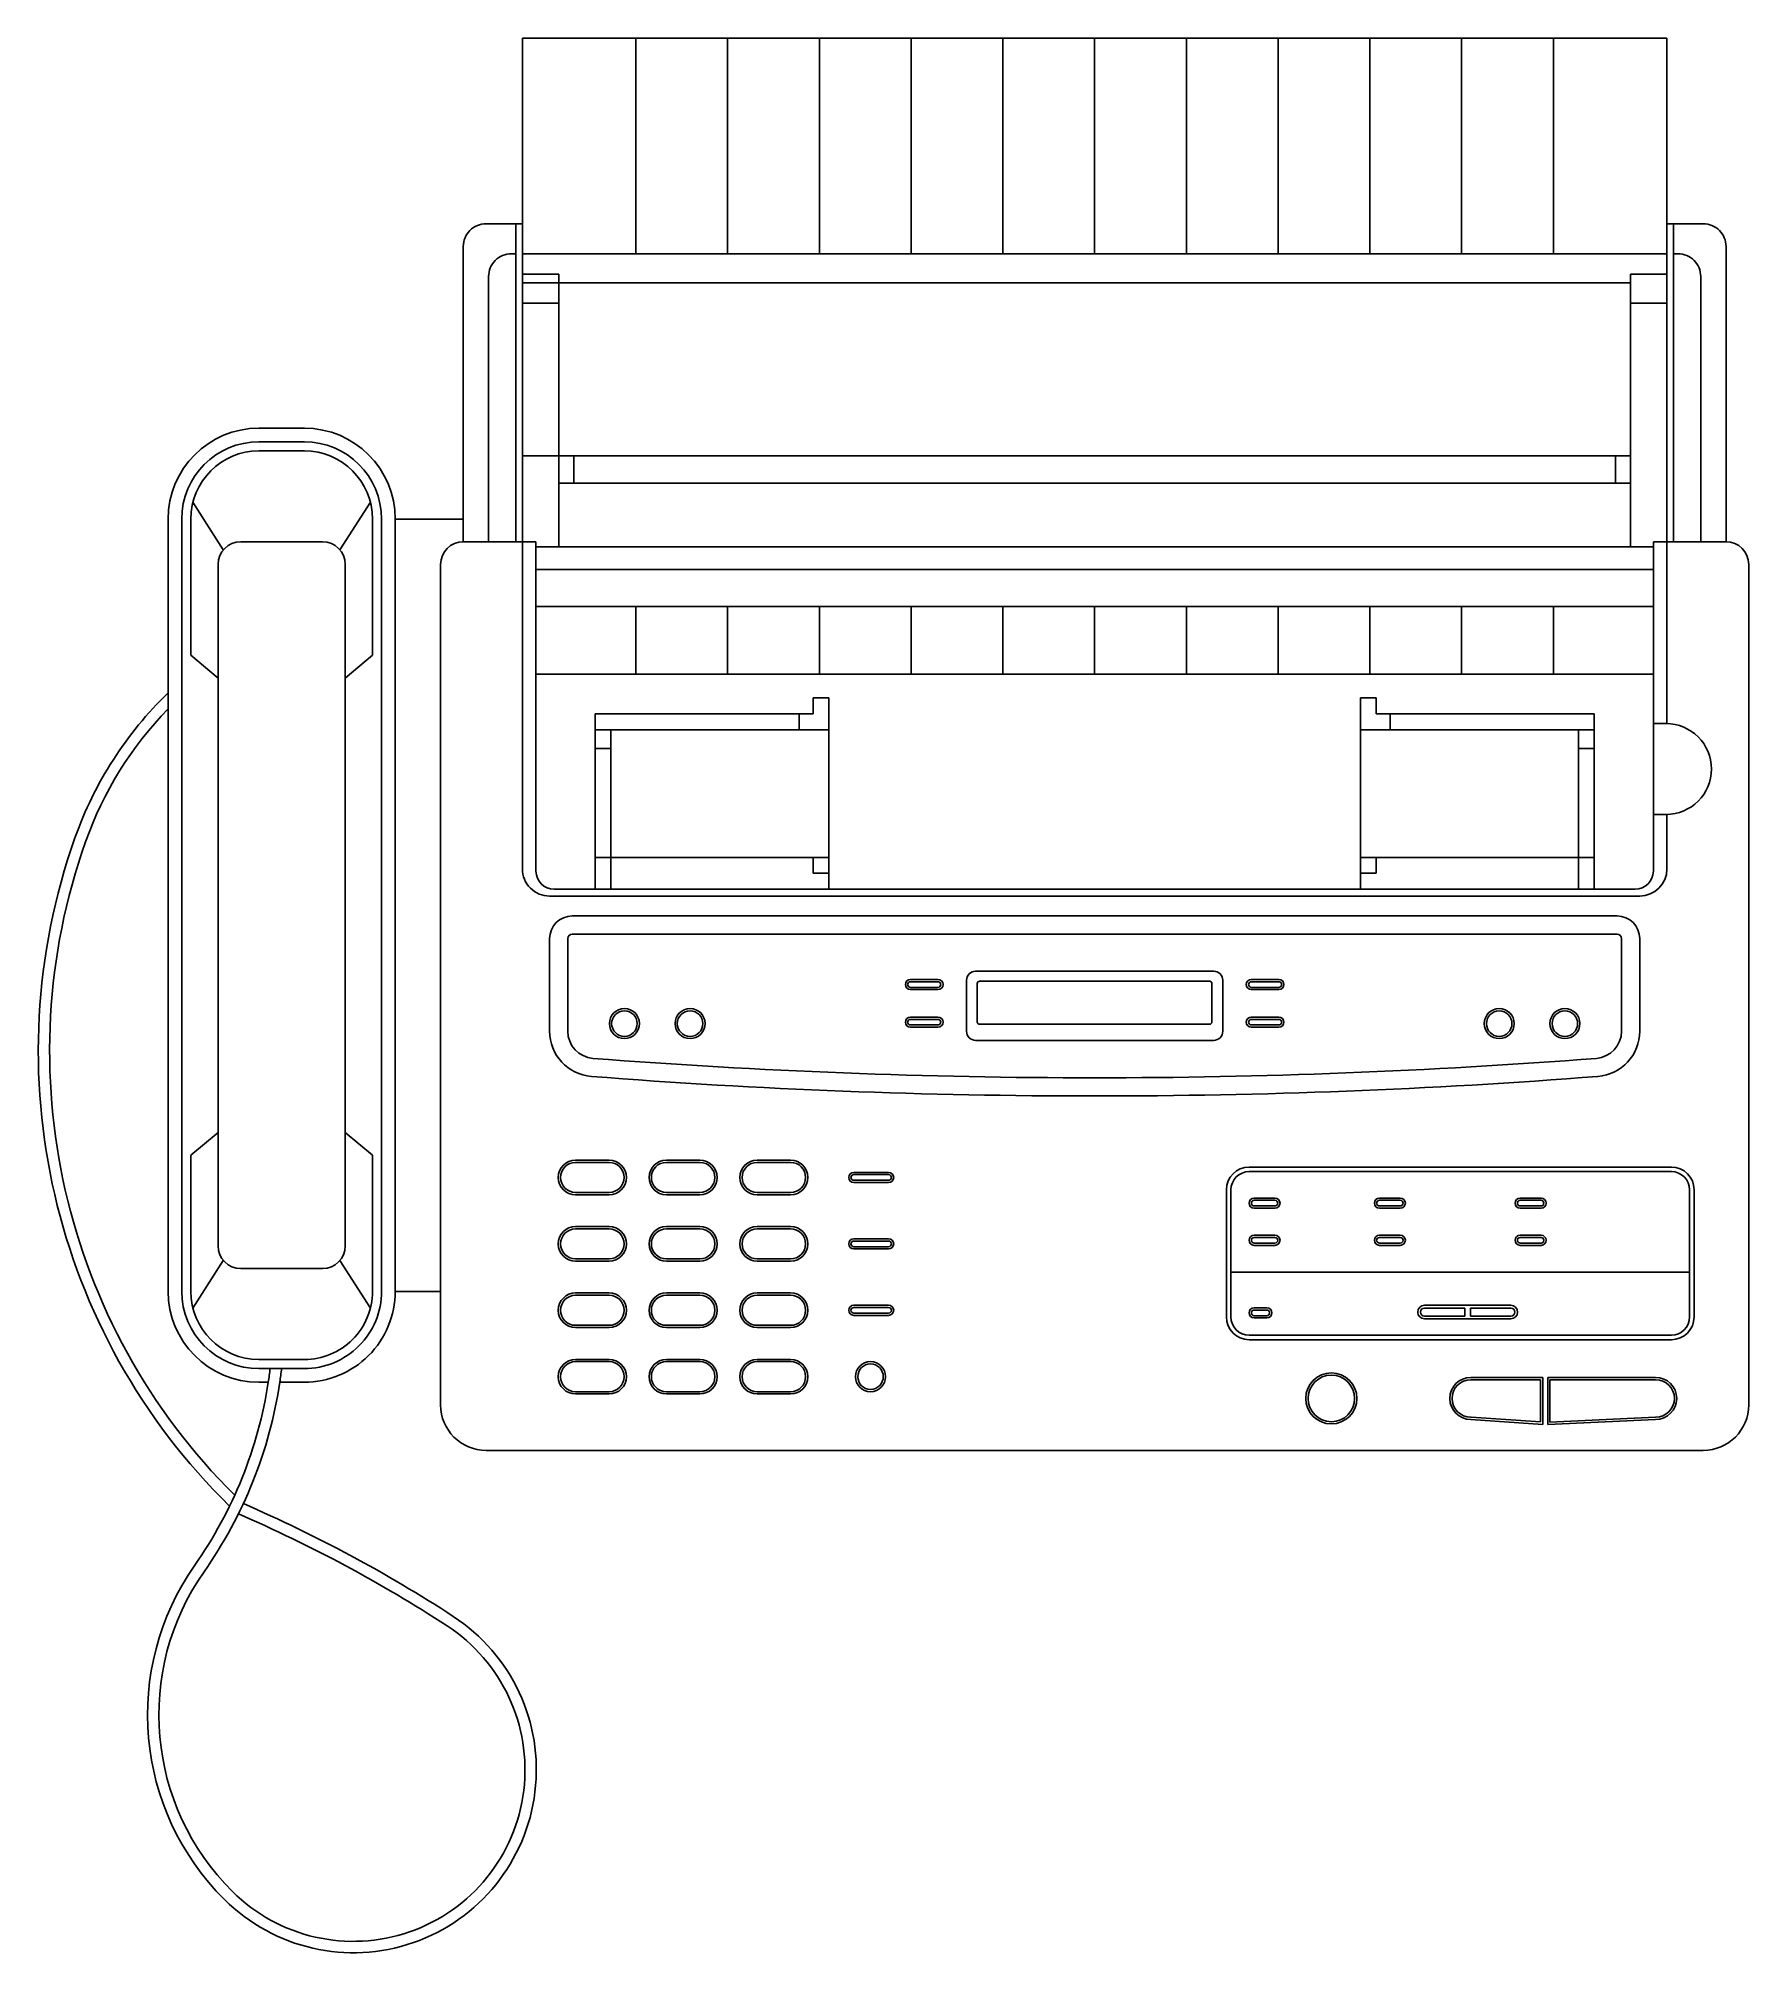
# Model space of a CAD drawing. Extents: x 19.511 to 19.888, y 21.951 to 22.373.
import ezdxf

# ---------------------------------------------------------------- set-up
doc = ezdxf.new("R2010")
doc.units = 0
doc.header["$LTSCALE"] = 0.35
doc.layers.get('0').update_dxf_attribs({"linetype": 'CONTINUOUS'})

msp = doc.modelspace()

# ---------------------------------------------------------------- linework, layer by layer
at = {"color": 0}
for p, q in [((19.61792059487648, 22.3727799679812), (19.86992059487651, 22.3727799679812)), ((19.61792059487652, 22.331960303296), (19.61792059487647, 22.3727799679812)), ((19.64292059487649, 22.32534471431227), (19.64292059487647, 22.37277996798121)), ((19.66312059487649, 22.32534471431227), (19.66312059487647, 22.37277996798121)), ((19.68332059487649, 22.32534471431228), (19.68332059487647, 22.37277996798121)), ((19.70352059487649, 22.32534471431228), (19.70352059487647, 22.37277996798121)), ((19.72372059487649, 22.32534471431228), (19.72372059487647, 22.37277996798121)), ((19.74392059487649, 22.32534471431228), (19.74392059487647, 22.37277996798121)), ((19.76412059487649, 22.32534471431228), (19.76412059487647, 22.37277996798121)), ((19.78432059487649, 22.32534471431228), (19.78432059487647, 22.37277996798121)), ((19.80452059487649, 22.32534471431228), (19.80452059487647, 22.37277996798121)), ((19.82472059487649, 22.32534471431228), (19.82472059487647, 22.37277996798121)), ((19.84492059487649, 22.32534471431228), (19.84492059487651, 22.37277996798121)), ((19.86992059487648, 22.331960303296), (19.86992059487651, 22.3727799679812)), ((19.6099205948765, 22.33196030329601), (19.61792059487652, 22.331960303296)), ((19.61645675707925, 22.26196030329605), (19.61645675707925, 22.331960303296)), ((19.61792059487649, 22.31891886401655), (19.61792059487652, 22.331960303296)), ((19.86992059487649, 22.31891886401655), (19.86992059487648, 22.331960303296)), ((19.87792059487649, 22.33196030329601), (19.86992059487646, 22.331960303296)), ((19.87138443267374, 22.26196030329605), (19.87138443267374, 22.331960303296)), ((19.60492059487638, 22.26696030329595), (19.60492059487649, 22.32696030329601)), ((19.8829205948765, 22.26196030329602), (19.8829205948765, 22.32696030329601)), ((19.61645675707925, 22.32534471431227), (19.61547912292293, 22.32534471431227)), ((19.61792059487649, 22.32534471431227), (19.86992059487649, 22.32534471431228)), ((19.87138443267374, 22.32534471431227), (19.87236206683005, 22.32534471431227)), ((19.61047912292294, 22.32034471431226), (19.61047912292306, 22.26196030329604)), ((19.61792059487649, 22.32084161371954), (19.62592059487649, 22.32084161371954)), ((19.61792059487649, 22.28084161371955), (19.61792059487649, 22.31891886401655)), ((19.61792059487649, 22.31891886401655), (19.86192059487649, 22.31891886401655)), ((19.62592059487649, 22.26084161371955), (19.62592059487649, 22.32084161371954)), ((19.8619205948765, 22.26084161371955), (19.86192059487649, 22.32084161371954)), ((19.86992059487649, 22.32084161371954), (19.86192059487649, 22.32084161371954)), ((19.86992059487649, 22.28084161371955), (19.86992059487649, 22.31891886401655)), ((19.87736206683005, 22.32034471431226), (19.87736206682992, 22.26196030329604)), ((19.61792059487649, 22.31450843183143), (19.62592059487649, 22.31450843183142)), ((19.86992059487649, 22.31450843183143), (19.86192059487649, 22.31450843183142)), ((19.55992059487649, 22.28696030329602), (19.56992059487649, 22.28696030329602)), ((19.55992059487649, 22.28396030329602), (19.56992059487649, 22.28396030329602)), ((19.55992059487649, 22.28196030329602), (19.56992059487649, 22.28196030329602)), ((19.61792059487649, 22.26196030329602), (19.61792059487649, 22.28084161371955)), ((19.61792059487649, 22.28084161371955), (19.8619205948765, 22.28084161371955)), ((19.6292713805323, 22.27482427688757), (19.6292713805323, 22.28084161371955)), ((19.85856980922068, 22.27482427688757), (19.85856980922068, 22.28084161371955)), ((19.86992059487649, 22.26196030329602), (19.86992059487649, 22.28084161371955)), ((19.62592059487649, 22.27482427688757), (19.6292713805323, 22.27482427688757)), ((19.6292713805323, 22.27482427688757), (19.85856980922069, 22.27482427688757)), ((19.86192059487649, 22.27482427688757), (19.85856980922069, 22.27482427688757)), ((19.53992059487655, 22.22868548943779), (19.53992059487649, 22.26696030329602)), ((19.54292059487649, 22.09696030329602), (19.54292059487649, 22.26696030329602)), ((19.54492059487649, 22.23696030329602), (19.54492059487649, 22.26696030329602)), ((19.55207375817862, 22.26015433639874), (19.54537877044021, 22.27063934421241)), ((19.57776743157216, 22.26015433639531), (19.58446241931276, 22.27063934421241)), ((19.58492059487649, 22.23696030329603), (19.58492059487649, 22.26696030329602)), ((19.58692059487649, 22.09696030329603), (19.58692059487649, 22.26696030329602)), ((19.58992059487649, 22.09696030329603), (19.58992059487649, 22.26696030329602)), ((19.58992059487649, 22.26696030329602), (19.60492059487649, 22.26696030329602)), ((19.60492059487649, 22.26196030329602), (19.60492059487638, 22.26696030329595)), ((19.55592059487648, 22.26196030329602), (19.57392059487649, 22.26196030329602)), ((19.60492059487648, 22.26196030329603), (19.62092059487645, 22.26196030329606)), ((19.61792059487649, 22.18996030329602), (19.61792059487649, 22.26196030329602)), ((19.62092059487649, 22.18946030329602), (19.62092059487645, 22.26196030329606)), ((19.62092059487645, 22.26084161371955), (19.86692059487655, 22.26084161371955)), ((19.86692059487649, 22.18946030329602), (19.86692059487649, 22.26196030329602)), ((19.86692059487655, 22.26196030329606), (19.8829205948764, 22.26196030329606)), ((19.86992059487649, 22.22193287612845), (19.86992059487649, 22.26196030329602)), ((19.55092059487648, 22.25696030329602), (19.55092059487649, 22.10696030329602)), ((19.57892059487649, 22.25696030329602), (19.57892059487649, 22.10696030329602)), ((19.59992059487649, 22.0969603032961), (19.59992059487649, 22.25696030329603)), ((19.62092059487649, 22.2558416137195), (19.86692059487649, 22.2558416137195)), ((19.88792059487649, 22.07196030329602), (19.88792059487649, 22.25696030329603)), ((19.62092059487649, 22.24769687710529), (19.86692059487649, 22.24769687710529)), ((19.64292059487648, 22.2328447080152), (19.64292059487647, 22.24769687710529)), ((19.66312059487648, 22.2328447080152), (19.66312059487647, 22.24769687710529)), ((19.68332059487648, 22.2328447080152), (19.68332059487647, 22.24769687710529)), ((19.70352059487648, 22.2328447080152), (19.70352059487647, 22.24769687710529)), ((19.72372059487648, 22.2328447080152), (19.72372059487647, 22.24769687710529)), ((19.74392059487648, 22.2328447080152), (19.74392059487647, 22.24769687710529)), ((19.76412059487648, 22.2328447080152), (19.76412059487647, 22.24769687710529)), ((19.78432059487648, 22.2328447080152), (19.78432059487647, 22.24769687710529)), ((19.80452059487648, 22.23284470801521), (19.80452059487647, 22.24769687710529)), ((19.82472059487648, 22.23284470801521), (19.82472059487647, 22.24769687710529)), ((19.84492059487648, 22.23284470801521), (19.84492059487651, 22.24769687710529)), ((19.54492059487649, 22.23696030329602), (19.55092059487649, 22.23196030329602)), ((19.58492059487648, 22.23696030329602), (19.57892059487649, 22.23196030329602)), ((19.53992059487655, 22.22515531506087), (19.53992059487655, 22.22868548943779)), ((19.62092059487649, 22.2328447080152), (19.86692059487649, 22.2328447080152)), ((19.53992059487649, 22.09696030329602), (19.53992059487655, 22.22515531506087)), ((19.68192059487649, 22.22759292526078), (19.68542059487649, 22.22759292526078)), ((19.68192059487649, 22.22409292526078), (19.68192059487649, 22.22759292526078)), ((19.68542059487649, 22.22059292526079), (19.68542059487649, 22.22759292526078)), ((19.8059205948765, 22.22759292526078), (19.8024205948765, 22.22759292526078)), ((19.8024205948765, 22.22059292526079), (19.8024205948765, 22.22759292526078)), ((19.8059205948765, 22.22409292526078), (19.8059205948765, 22.22759292526078)), ((19.63392059487649, 22.18546030329602), (19.63392059487649, 22.22409292526078)), ((19.63392059487649, 22.22409292526078), (19.68192059487649, 22.22409292526078)), ((19.63392059487648, 22.22059292526078), (19.68542059487649, 22.22059292526079)), ((19.63742059487649, 22.18546030329602), (19.63742059487649, 22.22059292526078)), ((19.67887818268809, 22.22409292526078), (19.67887818268809, 22.22059292526079)), ((19.68542059487649, 22.22059292526079), (19.68542059487649, 22.18546030329602)), ((19.8024205948765, 22.22059292526079), (19.8024205948765, 22.18546030329602)), ((19.8539205948765, 22.22059292526078), (19.8024205948765, 22.22059292526079)), ((19.8539205948765, 22.22409292526078), (19.8059205948765, 22.22409292526078)), ((19.80896300706489, 22.22409292526078), (19.80896300706489, 22.22059292526079)), ((19.8504205948765, 22.18546030329602), (19.8504205948765, 22.22059292526078)), ((19.8539205948765, 22.18546030329602), (19.8539205948765, 22.22409292526078)), ((19.86692059487649, 22.22193508944315), (19.86971021095292, 22.22193508944315)), ((19.63392059487648, 22.21642719537827), (19.63742059487649, 22.21642719537827)), ((19.8539205948765, 22.21642719537827), (19.8504205948765, 22.21642719537827)), ((19.86692059487649, 22.20193508944315), (19.86971021095292, 22.20193508944315)), ((19.86992059487649, 22.18996030329602), (19.86992059487649, 22.20193730275786)), ((19.63392059487649, 22.19249241461916), (19.68542059487649, 22.19249241461916)), ((19.68192059487649, 22.18897757927147), (19.68192059487649, 22.19249241461916)), ((19.8539205948765, 22.19249241461916), (19.8024205948765, 22.19249241461916)), ((19.8059205948765, 22.18897757927147), (19.8059205948765, 22.19249241461916)), ((19.68192059487649, 22.18897757927147), (19.68542059487649, 22.18897757927147)), ((19.8059205948765, 22.18897757927147), (19.8024205948765, 22.18897757927147)), ((19.62392059487649, 22.18396030329602), (19.86392059487649, 22.18396030329602)), ((19.62492059487649, 22.18546030329602), (19.86292059487649, 22.18546030329602)), ((19.62892059487649, 22.17959662391119), (19.85892059487649, 22.17959662391119)), ((19.62392059487649, 22.1745966239112), (19.62392059487649, 22.15423163568549)), ((19.62792059487649, 22.1745966239112), (19.62792059487649, 22.15423163568549)), ((19.62892059487649, 22.17559662391119), (19.85892059487649, 22.17559662391119)), ((19.85992059487649, 22.1745966239112), (19.85992059487649, 22.15423163568549)), ((19.86392059487649, 22.1745966239112), (19.86392059487649, 22.15423163568549)), ((19.70336636810932, 22.16561853373872), (19.70942816210969, 22.16561853373872)), ((19.71771638993669, 22.16743217096882), (19.7701247998163, 22.16743217096882)), ((19.78447482164366, 22.16561853373872), (19.7784130276433, 22.16561853373872)), ((19.70336636810932, 22.16511853373872), (19.70942816210969, 22.16511853373872)), ((19.70336636810932, 22.16387935642553), (19.70942816210969, 22.16387935642553)), ((19.70336636810932, 22.16337935642553), (19.70942816210969, 22.16337935642553)), ((19.71571638993669, 22.16543217096882), (19.71571638993669, 22.15420813808059)), ((19.71808756291034, 22.16473550556645), (19.71808756291034, 22.15624275130555)), ((19.71858756291034, 22.16523550556645), (19.76925362684264, 22.16523550556644)), ((19.76975362684264, 22.16473550556644), (19.76975362684264, 22.15624275130555)), ((19.7721247998163, 22.16543217096882), (19.7721247998163, 22.15420813808059)), ((19.78447482164366, 22.16511853373872), (19.7784130276433, 22.16511853373872)), ((19.78447482164366, 22.16387935642553), (19.7784130276433, 22.16387935642553)), ((19.78447482164366, 22.16337935642553), (19.7784130276433, 22.16337935642553)), ((19.70336636810932, 22.15733334622695), (19.70942816210969, 22.15733334622695)), ((19.78447482164366, 22.15733334622695), (19.7784130276433, 22.15733334622695)), ((19.70336636810932, 22.15683334622695), (19.70942816210969, 22.15683334622695)), ((19.70336636810932, 22.15559416891376), (19.70942816210969, 22.15559416891376)), ((19.70336636810932, 22.15509416891376), (19.70942816210969, 22.15509416891376)), ((19.71858756291034, 22.15574275130555), (19.76925362684264, 22.15574275130555)), ((19.78447482164366, 22.15683334622695), (19.7784130276433, 22.15683334622695)), ((19.78447482164366, 22.15559416891376), (19.7784130276433, 22.15559416891376)), ((19.78447482164366, 22.15509416891376), (19.7784130276433, 22.15509416891376)), ((19.71771638993669, 22.1522081380806), (19.7701247998163, 22.1522081380806)), ((19.54492059487649, 22.12696030329602), (19.55092059487649, 22.13196030329603)), ((19.58492059487648, 22.12696030329602), (19.57892059487649, 22.13196030329603)), ((19.54492059487649, 22.09696030329602), (19.54492059487649, 22.12696030329602)), ((19.58492059487649, 22.09696030329603), (19.58492059487649, 22.12696030329602)), ((19.62964224200496, 22.12584117718498), (19.63700817767684, 22.12584117718498)), ((19.62964224200496, 22.12534117718499), (19.63700817767684, 22.12534117718499)), ((19.64962671978166, 22.12584117718498), (19.65699265545355, 22.12584117718498)), ((19.65699265545355, 22.12584117718498), (19.64962671978166, 22.12584117718498)), ((19.65699265545355, 22.12534117718499), (19.64962671978166, 22.12534117718499)), ((19.67697713323025, 22.12584117718498), (19.66961119755837, 22.12584117718498)), ((19.67697713323025, 22.12534117718499), (19.66961119755837, 22.12534117718499)), ((19.77792059487649, 22.12432380597804), (19.87090059864362, 22.12432380597804)), ((19.77792059487649, 22.12332380597804), (19.87090059864362, 22.12332380597804)), ((19.69088405972847, 22.12315149478917), (19.69855212879282, 22.12315149478917)), ((19.69088405972847, 22.12265149478917), (19.69855212879282, 22.12265149478917)), ((19.69088405972847, 22.12141231747598), (19.69855212879282, 22.12141231747598)), ((19.69088405972847, 22.12091231747598), (19.69855212879282, 22.12091231747598)), ((19.7729205948765, 22.09132380597804), (19.7729205948765, 22.11932380597804)), ((19.7739205948765, 22.09132380597804), (19.7739205948765, 22.11932380597804)), ((19.87490059864361, 22.09132380597804), (19.87490059864362, 22.11932380597804)), ((19.87590059864361, 22.09132380597804), (19.87590059864362, 22.11932380597804)), ((19.62964224200496, 22.11872263508016), (19.63700817767684, 22.11872263508015)), ((19.62964224200496, 22.11822263508016), (19.63700817767684, 22.11822263508015)), ((19.65699265545355, 22.11872263508016), (19.64962671978166, 22.11872263508015)), ((19.64962671978166, 22.11822263508016), (19.65699265545355, 22.11822263508015)), ((19.65699265545355, 22.11822263508016), (19.64962671978166, 22.11822263508015)), ((19.67697713323025, 22.11872263508016), (19.66961119755837, 22.11872263508015)), ((19.67697713323025, 22.11822263508016), (19.66961119755837, 22.11822263508015)), ((19.77904018353309, 22.1175035523226), (19.78361370552667, 22.1175035523226)), ((19.77904018353309, 22.1170035523226), (19.78361370552667, 22.1170035523226)), ((19.77904018353309, 22.11576437500941), (19.78361370552667, 22.11576437500941)), ((19.77904018353309, 22.11526437500941), (19.78361370552667, 22.11526437500941)), ((19.80662716846874, 22.1175035523226), (19.81120069046233, 22.1175035523226)), ((19.80662716846874, 22.1170035523226), (19.81120069046233, 22.1170035523226)), ((19.80662716846874, 22.11576437500941), (19.81120069046233, 22.11576437500941)), ((19.80662716846874, 22.11526437500941), (19.81120069046233, 22.11526437500941)), ((19.83762050305779, 22.1175035523226), (19.84219402505137, 22.1175035523226)), ((19.83762050305779, 22.1170035523226), (19.84219402505137, 22.1170035523226)), ((19.83762050305779, 22.11576437500941), (19.84219402505137, 22.11576437500941)), ((19.83762050305779, 22.11526437500941), (19.84219402505137, 22.11526437500941)), ((19.62964224200496, 22.11122263508016), (19.63700817767684, 22.11122263508017)), ((19.62964224200496, 22.11122263508016), (19.63700817767684, 22.11122263508016)), ((19.62964224200496, 22.11072263508016), (19.63700817767684, 22.11072263508016)), ((19.64962671978166, 22.11122263508016), (19.65699265545355, 22.11122263508017)), ((19.65699265545355, 22.11122263508016), (19.64962671978166, 22.11122263508017)), ((19.65699265545355, 22.11122263508016), (19.64962671978166, 22.11122263508016)), ((19.64962671978166, 22.11122263508016), (19.65699265545355, 22.11122263508016)), ((19.64962671978166, 22.11072263508016), (19.65699265545355, 22.11072263508016)), ((19.67697713323025, 22.11122263508016), (19.66961119755837, 22.11122263508017)), ((19.67697713323025, 22.11122263508016), (19.66961119755837, 22.11122263508016)), ((19.67697713323025, 22.11072263508016), (19.66961119755837, 22.11072263508016)), ((19.69088405972847, 22.10853295268434), (19.69855212879282, 22.10853295268434)), ((19.69088405972847, 22.10853295268434), (19.69855212879282, 22.10853295268434)), ((19.69088405972847, 22.10803295268434), (19.69855212879282, 22.10803295268434)), ((19.69088405972847, 22.10679377537116), (19.69855212879282, 22.10679377537116)), ((19.77904018353309, 22.10931575640055), (19.78361370552667, 22.10931575640055)), ((19.77904018353309, 22.10881575640055), (19.78361370552667, 22.10881575640055)), ((19.77904018353309, 22.10757657908736), (19.78361370552667, 22.10757657908736)), ((19.77904018353309, 22.10707657908737), (19.78361370552667, 22.10707657908737)), ((19.80662716846874, 22.10931575640055), (19.81120069046233, 22.10931575640055)), ((19.80662716846874, 22.10881575640055), (19.81120069046233, 22.10881575640055)), ((19.80662716846874, 22.10757657908736), (19.81120069046233, 22.10757657908736)), ((19.80662716846874, 22.10707657908737), (19.81120069046233, 22.10707657908737)), ((19.83762050305779, 22.10931575640055), (19.84219402505137, 22.10931575640055)), ((19.83762050305779, 22.10881575640055), (19.84219402505137, 22.10881575640055)), ((19.83762050305779, 22.10757657908736), (19.84219402505137, 22.10757657908736)), ((19.83762050305779, 22.10707657908737), (19.84219402505137, 22.10707657908737)), ((19.55207375817934, 22.10376627019444), (19.54537877044021, 22.09328126237964)), ((19.57776743156996, 22.10376627020019), (19.58446241931276, 22.09328126237964)), ((19.62964224200496, 22.10410409297534), (19.63700817767684, 22.10410409297533)), ((19.62964224200496, 22.10360409297534), (19.63700817767684, 22.10360409297534)), ((19.62964224200496, 22.10360409297534), (19.63700817767684, 22.10360409297533)), ((19.64962671978166, 22.10410409297534), (19.65699265545355, 22.10410409297533)), ((19.64962671978166, 22.10360409297534), (19.65699265545355, 22.10360409297534)), ((19.65699265545355, 22.10360409297534), (19.64962671978166, 22.10360409297534)), ((19.65699265545355, 22.10360409297534), (19.64962671978166, 22.10360409297533)), ((19.64962671978166, 22.10360409297534), (19.65699265545355, 22.10360409297533)), ((19.67697713323025, 22.10410409297534), (19.66961119755837, 22.10410409297533)), ((19.67697713323025, 22.10360409297534), (19.66961119755837, 22.10360409297534)), ((19.67697713323025, 22.10360409297534), (19.66961119755837, 22.10360409297533)), ((19.69088405972847, 22.10629377537116), (19.69855212879282, 22.10629377537116)), ((19.69088405972847, 22.10629377537116), (19.69855212879282, 22.10629377537116)), ((19.55592059487649, 22.10196030329602), (19.57392059487649, 22.10196030329602)), ((19.7739205948765, 22.10116850060546), (19.87490059864361, 22.10116850060544)), ((19.58992059487649, 22.09696030329602), (19.59992059487649, 22.09696030329602)), ((19.59992059487649, 22.07196030329602), (19.59992059487649, 22.0969603032961)), ((19.62964224200496, 22.09660409297534), (19.63700817767684, 22.09660409297534)), ((19.62964224200496, 22.09660409297534), (19.63700817767684, 22.09660409297534)), ((19.62964224200496, 22.09610409297534), (19.63700817767684, 22.09610409297534)), ((19.65699265545355, 22.09660409297534), (19.64962671978166, 22.09660409297534)), ((19.64962671978166, 22.09660409297534), (19.65699265545355, 22.09660409297534)), ((19.64962671978166, 22.09660409297534), (19.65699265545355, 22.09660409297534)), ((19.65699265545355, 22.09660409297534), (19.64962671978166, 22.09660409297534)), ((19.65699265545355, 22.09610409297534), (19.64962671978166, 22.09610409297534)), ((19.67697713323025, 22.09660409297534), (19.66961119755837, 22.09660409297534)), ((19.67697713323025, 22.09660409297534), (19.66961119755837, 22.09660409297534)), ((19.67697713323025, 22.09610409297534), (19.66961119755837, 22.09610409297534)), ((19.69088405972847, 22.09391441057952), (19.69855212879282, 22.09391441057952)), ((19.8165335103854, 22.09389022408469), (19.83555577205417, 22.09389022408469)), ((19.69088405972847, 22.09341441057952), (19.69855212879282, 22.09341441057952)), ((19.69088405972847, 22.09217523326633), (19.69855212879282, 22.09217523326633)), ((19.69088405972847, 22.09167523326633), (19.69855212879282, 22.09167523326633)), ((19.77904018353309, 22.09334480661099), (19.78180855236561, 22.09334480661099)), ((19.77904018353309, 22.09284480661099), (19.78180855236561, 22.09284480661099)), ((19.77904018353309, 22.0916056292978), (19.78180855236561, 22.0916056292978)), ((19.77904018353309, 22.0911056292978), (19.78180855236561, 22.0911056292978)), ((19.8165335103854, 22.09329022408469), (19.82544464121979, 22.09329022408469)), ((19.8165335103854, 22.09151619853303), (19.82544464121979, 22.09151619853303)), ((19.8165335103854, 22.09091619853303), (19.83555577205417, 22.09091619853303)), ((19.82544464121979, 22.09329022408469), (19.82544464121979, 22.09151619853303)), ((19.82664464121979, 22.09329022408469), (19.82664464121979, 22.09151619853303)), ((19.82664464121979, 22.09329022408469), (19.83555577205417, 22.09329022408469)), ((19.82664464121979, 22.09151619853303), (19.83555577205417, 22.09151619853303)), ((19.62964224200496, 22.08948555087051), (19.63700817767684, 22.08948555087051)), ((19.62964224200496, 22.08898555087051), (19.63700817767684, 22.08898555087051)), ((19.62964224200496, 22.08898555087051), (19.63700817767684, 22.08898555087051)), ((19.65699265545355, 22.08948555087051), (19.64962671978166, 22.08948555087051)), ((19.65699265545355, 22.08898555087051), (19.64962671978166, 22.08898555087051)), ((19.64962671978166, 22.08898555087051), (19.65699265545355, 22.08898555087051)), ((19.64962671978166, 22.08898555087051), (19.65699265545355, 22.08898555087051)), ((19.65699265545355, 22.08898555087051), (19.64962671978166, 22.08898555087051)), ((19.67697713323025, 22.08948555087051), (19.66961119755837, 22.08948555087051)), ((19.67697713323025, 22.08898555087051), (19.66961119755837, 22.08898555087051)), ((19.67697713323025, 22.08898555087051), (19.66961119755837, 22.08898555087051)), ((19.7779205948765, 22.08732380597804), (19.87090059864362, 22.08732380597804)), ((19.7779205948765, 22.08632380597804), (19.87090059864362, 22.08632380597804)), ((19.55992059487649, 22.08196030329602), (19.56992059487649, 22.08196030329603)), ((19.62964224200496, 22.08198555087051), (19.63700817767684, 22.08198555087052)), ((19.62964224200496, 22.08198555087051), (19.63700817767684, 22.08198555087051)), ((19.62964224200496, 22.08148555087051), (19.63700817767684, 22.08148555087051)), ((19.64962671978166, 22.08198555087051), (19.65699265545355, 22.08198555087052)), ((19.65699265545355, 22.08198555087051), (19.64962671978166, 22.08198555087052)), ((19.65699265545355, 22.08198555087051), (19.64962671978166, 22.08198555087051)), ((19.64962671978166, 22.08198555087051), (19.65699265545355, 22.08198555087051)), ((19.64962671978166, 22.08148555087051), (19.65699265545355, 22.08148555087051)), ((19.67697713323025, 22.08198555087051), (19.66961119755837, 22.08198555087052)), ((19.67697713323025, 22.08198555087051), (19.66961119755837, 22.08198555087051)), ((19.67697713323025, 22.08148555087051), (19.66961119755837, 22.08148555087051)), ((19.55992059487649, 22.07996030329602), (19.56992059487649, 22.07996030329603)), ((19.55992059487649, 22.07696030329602), (19.56198968133862, 22.07696030329602)), ((19.5645183438598, 22.07696030329603), (19.56992059487649, 22.07696030329603)), ((19.82674341713664, 22.07801791902057), (19.84256261878091, 22.07801791902057)), ((19.82674341713664, 22.07751791902057), (19.8420626187809, 22.07751791902057)), ((19.8420626187809, 22.07751791902057), (19.8420626187809, 22.06820345449677)), ((19.8425626187809, 22.07801791902057), (19.8425626187809, 22.067667684149)), ((19.84365911658756, 22.07801791902057), (19.84365911658756, 22.067667684149)), ((19.84365911658756, 22.07801791902057), (19.86743153529915, 22.07801791902057)), ((19.84415911658756, 22.07751791902057), (19.84415911658756, 22.06819122180728)), ((19.84415911658756, 22.07751791902057), (19.86743153529915, 22.07751791902057)), ((19.62964224200496, 22.07486700876569), (19.63700817767684, 22.07486700876568)), ((19.62964224200496, 22.07436700876569), (19.63700817767684, 22.07436700876569)), ((19.62964224200496, 22.07436700876569), (19.63700817767684, 22.07436700876568)), ((19.64962671978166, 22.07486700876569), (19.65699265545355, 22.07486700876568)), ((19.64962671978166, 22.07436700876569), (19.65699265545355, 22.07436700876569)), ((19.65699265545355, 22.07436700876569), (19.64962671978166, 22.07436700876569)), ((19.65699265545355, 22.07436700876569), (19.64962671978166, 22.07436700876568)), ((19.64962671978166, 22.07436700876569), (19.65699265545355, 22.07436700876568)), ((19.67697713323025, 22.07486700876569), (19.66961119755837, 22.07486700876568)), ((19.67697713323025, 22.07436700876569), (19.66961119755837, 22.07436700876569)), ((19.67697713323025, 22.07436700876569), (19.66961119755837, 22.07436700876568)), ((19.82674341713664, 22.06876162168487), (19.8425626187809, 22.067667684149)), ((19.82677791101507, 22.06926043043815), (19.8420626187809, 22.06820345449677)), ((19.84365911658756, 22.067667684149), (19.86743153529915, 22.06876162168487)), ((19.84415911658756, 22.06819122180728), (19.86740855107656, 22.06926109313101)), ((19.60992059487649, 22.06196030329602), (19.87792059487649, 22.06196030329601))]:
    msp.add_line(p, q, dxfattribs=at)
for centre, radius in [((19.64039203312973, 22.15589897563589), 0.0033100868747411), ((19.64039203312973, 22.15589897563589), 0.0028100868747411), ((19.65484853823591, 22.15589897563589), 0.0033100868747411), ((19.65484853823591, 22.15589897563589), 0.0028100868747411), ((19.83299265151707, 22.15589897563589), 0.0033100868747411), ((19.83299265151707, 22.15589897563589), 0.0028100868747411), ((19.84744915662326, 22.15589897563589), 0.0033100868747411), ((19.84744915662326, 22.15589897563589), 0.0028100868747411), ((19.69457028544663, 22.0781762798181), 0.0033100868747411), ((19.69457028544663, 22.0781762798181), 0.0028100868747411), ((19.7960303160994, 22.07338977035272), 0.0056219732705358), ((19.7960303160994, 22.07338977035272), 0.0051219732705358)]:
    msp.add_circle(centre, radius, dxfattribs=at)
for centre, radius, start, end in [((19.60992059487649, 22.32696030329601), 0.005, 89.99999999992171, 179.9999999999971), ((19.8779205948765, 22.32696030329601), 0.005, 2.9007e-12, 90.00000000007829), ((19.61547912292293, 22.32034471431227), 0.005, 90, 180.0000000001252), ((19.87236206683005, 22.32034471431227), 0.005, 359.9999999998748, 90), ((19.55992059487649, 22.26696030329602), 0.02, 90, 180), ((19.55992059487649, 22.26696030329602), 0.017, 90, 180), ((19.56992059487649, 22.26696030329602), 0.02, 0, 90), ((19.56992059487649, 22.26696030329602), 0.017, 0, 90), ((19.55992059487649, 22.26696030329602), 0.015, 90, 180), ((19.56992059487649, 22.26696030329602), 0.015, 0, 90), ((19.55592059487648, 22.25696030329602), 0.005, 90, 180), ((19.57392059487649, 22.25696030329602), 0.005, 0, 90), ((19.60492059487649, 22.25696030329603), 0.004999999999999, 90.00000000012601, 180), ((19.8829205948765, 22.25696030329603), 0.004999999999999, 0, 89.99999999987399), ((19.5975977105911, 22.16905425253601), 0.0829610396004108, 134.045655831183, 160.4816581559805), ((19.5975977105911, 22.16905425253601), 0.0804610396004108, 135.7936093065881, 160.4816581559805), ((19.86971021095292, 22.21193508944315), 0.0099999999999998, 270, 90), ((19.65162445371499, 22.14990291299795), 0.1402817407360183, 160.4816581559805, 225.5923534560587), ((19.65162445371499, 22.14990291299795), 0.1377817407360183, 160.4816581559805, 225.2294994762671), ((19.62392059487649, 22.18996030329602), 0.006, 180, 270.0000000000008), ((19.62492059487649, 22.18946030329602), 0.004, 180, 270), ((19.86292059487649, 22.18946030329602), 0.004, 269.9999999999992, 359.9999999999972), ((19.86392059487649, 22.18996030329602), 0.006, 270.0000000000008, 0), ((19.62892059487649, 22.1745966239112), 0.005, 90, 180), ((19.85892059487649, 22.1745966239112), 0.005, 0, 90), ((19.62892059487649, 22.1745966239112), 0.0009999999999996, 90, 180), ((19.85892059487649, 22.1745966239112), 0.0009999999999996, 0, 90), ((19.70336636810932, 22.16449894508213), 0.0011195886565929, 90, 270), ((19.70942816210969, 22.16449894508213), 0.0011195886565929, 270, 90), ((19.71771638993669, 22.16543217096882), 0.002, 90, 180), ((19.7701247998163, 22.16543217096882), 0.002, 0, 90), ((19.7784130276433, 22.16449894508213), 0.0011195886565929, 90, 270), ((19.78447482164366, 22.16449894508213), 0.0011195886565929, 270, 90), ((19.70336636810932, 22.16449894508213), 0.0006195886565929, 90, 270), ((19.70942816210969, 22.16449894508213), 0.0006195886565929, 270, 90), ((19.71858756291034, 22.16473550556645), 0.0005, 89.99999999999612, 180), ((19.76925362684264, 22.16473550556644), 0.0005, 0, 89.99999999999211), ((19.7784130276433, 22.16449894508213), 0.0006195886565929, 90, 270), ((19.78447482164366, 22.16449894508213), 0.0006195886565929, 270, 90), ((19.70336636810932, 22.15621375757035), 0.0011195886565929, 90, 270), ((19.70942816210969, 22.15621375757035), 0.0011195886565929, 270, 90), ((19.7784130276433, 22.15621375757035), 0.0011195886565929, 90, 270), ((19.78447482164366, 22.15621375757035), 0.0011195886565929, 270, 90), ((19.63392059487649, 22.15423163568549), 0.01, 180, 265.5526695302575), ((19.63392059487649, 22.15423163568549), 0.0059999999999996, 180, 265.5526695302575), ((19.70336636810932, 22.15621375757035), 0.0006195886565929, 90, 270), ((19.70942816210969, 22.15621375757035), 0.0006195886565929, 270, 90), ((19.71771638993669, 22.15420813808059), 0.002, 180, 270), ((19.71858756291034, 22.15624275130555), 0.0005, 180, 270), ((19.76925362684264, 22.15624275130555), 0.0005, 270, 0), ((19.7701247998163, 22.15420813808059), 0.002, 270, 0), ((19.7784130276433, 22.15621375757035), 0.0006195886565929, 90, 270), ((19.78447482164366, 22.15621375757035), 0.0006195886565929, 270, 90), ((19.85392059487649, 22.15423163568549), 0.0059999999999996, 274.4473304697425, 0), ((19.85392059487649, 22.15423163568549), 0.01, 274.4473304697425, 0), ((19.74392059487649, 23.56853471300475), 1.424574352832715, 265.5526695302614, 274.4473304697383), ((19.74392059487649, 23.56853471300475), 1.428574352832715, 265.5526695302613, 274.4473304697384), ((19.62964224200496, 22.12203190613257), 0.0038092710524107, 90, 269.999999999963), ((19.62964224200496, 22.12203190613257), 0.0033092710524107, 90, 269.999999999963), ((19.63700817767684, 22.12203190613257), 0.0038092710524107, 270.000000000037, 90), ((19.63700817767684, 22.12203190613257), 0.0033092710524107, 270.000000000037, 90), ((19.64962671978166, 22.12203190613257), 0.0038092710524107, 90, 269.999999999963), ((19.64962671978166, 22.12203190613257), 0.0038092710524107, 90, 269.999999999963), ((19.64962671978166, 22.12203190613257), 0.0033092710524107, 90, 269.999999999963), ((19.65699265545355, 22.12203190613257), 0.0038092710524107, 270.000000000037, 90), ((19.65699265545355, 22.12203190613257), 0.0038092710524107, 270.000000000037, 90), ((19.65699265545355, 22.12203190613257), 0.0033092710524107, 270.000000000037, 90), ((19.66961119755837, 22.12203190613257), 0.0038092710524107, 90, 269.999999999963), ((19.66961119755837, 22.12203190613257), 0.0033092710524107, 90, 269.999999999963), ((19.67697713323025, 22.12203190613257), 0.0038092710524107, 270.000000000037, 90), ((19.67697713323025, 22.12203190613257), 0.0033092710524107, 270.000000000037, 90), ((19.77792059487649, 22.11932380597804), 0.005, 90, 180), ((19.77792059487649, 22.11932380597804), 0.004, 90, 180), ((19.87090059864362, 22.11932380597804), 0.005, 0, 90), ((19.87090059864362, 22.11932380597804), 0.004, 0, 90), ((19.69088405972847, 22.12203190613257), 0.0011195886565929, 90, 270), ((19.69088405972847, 22.12203190613257), 0.0006195886565929, 90, 270), ((19.69855212879282, 22.12203190613257), 0.0011195886565929, 270, 90), ((19.69855212879282, 22.12203190613257), 0.0006195886565929, 270, 90), ((19.77904018353309, 22.11638396366601), 0.0011195886565929, 90, 270), ((19.77904018353309, 22.11638396366601), 0.0006195886565929, 90, 270), ((19.78361370552667, 22.11638396366601), 0.0011195886565929, 270, 90), ((19.78361370552667, 22.11638396366601), 0.0006195886565929, 270, 90), ((19.80662716846874, 22.11638396366601), 0.0011195886565929, 90, 270), ((19.80662716846874, 22.11638396366601), 0.0006195886565929, 90, 270), ((19.81120069046233, 22.11638396366601), 0.0011195886565929, 270, 90), ((19.81120069046233, 22.11638396366601), 0.0006195886565929, 270, 90), ((19.83762050305779, 22.11638396366601), 0.0011195886565929, 90, 270), ((19.83762050305779, 22.11638396366601), 0.0006195886565929, 90, 270), ((19.84219402505137, 22.11638396366601), 0.0011195886565929, 270, 90), ((19.84219402505137, 22.11638396366601), 0.0006195886565929, 270, 90), ((19.62964224200496, 22.10741336402775), 0.0038092710524107, 90.000000000037, 270), ((19.62964224200496, 22.10741336402775), 0.0038092710524107, 90, 269.999999999963), ((19.62964224200496, 22.10741336402775), 0.0033092710524107, 90, 269.999999999963), ((19.63700817767684, 22.10741336402775), 0.0038092710524107, 270, 89.99999999996301), ((19.63700817767684, 22.10741336402775), 0.0038092710524107, 270.000000000037, 90), ((19.63700817767684, 22.10741336402775), 0.0033092710524107, 270.000000000037, 90), ((19.64962671978166, 22.10741336402775), 0.0038092710524107, 90.000000000037, 270), ((19.64962671978166, 22.10741336402775), 0.0038092710524107, 90.00000000003699, 270), ((19.64962671978166, 22.10741336402775), 0.0038092710524107, 90, 269.999999999963), ((19.64962671978166, 22.10741336402775), 0.0038092710524107, 90, 269.999999999963), ((19.64962671978166, 22.10741336402775), 0.0033092710524107, 90, 269.999999999963), ((19.65699265545355, 22.10741336402775), 0.0038092710524107, 270, 89.99999999996301), ((19.65699265545355, 22.10741336402775), 0.0038092710524107, 270, 89.99999999996301), ((19.65699265545355, 22.10741336402775), 0.0038092710524107, 270.000000000037, 90), ((19.65699265545355, 22.10741336402775), 0.0038092710524107, 270.000000000037, 90), ((19.65699265545355, 22.10741336402775), 0.0033092710524107, 270.000000000037, 90), ((19.66961119755837, 22.10741336402775), 0.0038092710524107, 90.00000000003699, 270), ((19.66961119755837, 22.10741336402775), 0.0038092710524107, 90, 269.999999999963), ((19.66961119755837, 22.10741336402775), 0.0033092710524107, 90, 269.999999999963), ((19.67697713323025, 22.10741336402775), 0.0038092710524107, 270, 89.99999999996301), ((19.67697713323025, 22.10741336402775), 0.0038092710524107, 270.000000000037, 90), ((19.67697713323025, 22.10741336402775), 0.0033092710524107, 270.000000000037, 90), ((19.55592059487649, 22.10696030329602), 0.005, 180.0000000000013, 270), ((19.57392059487649, 22.10696030329602), 0.005, 270, 0), ((19.69088405972847, 22.10741336402775), 0.0011195886565929, 90, 270), ((19.69088405972847, 22.10741336402775), 0.0011195886565929, 90, 270), ((19.69088405972847, 22.10741336402775), 0.0006195886565929, 90, 270), ((19.69855212879282, 22.10741336402775), 0.0011195886565929, 270, 90), ((19.69855212879282, 22.10741336402775), 0.0011195886565929, 270, 90), ((19.69855212879282, 22.10741336402775), 0.0006195886565929, 270, 90), ((19.77904018353309, 22.10819616774396), 0.0011195886565929, 90, 270), ((19.77904018353309, 22.10819616774396), 0.0006195886565929, 90, 270), ((19.78361370552667, 22.10819616774396), 0.0011195886565929, 270, 90), ((19.78361370552667, 22.10819616774396), 0.0006195886565929, 270, 90), ((19.80662716846874, 22.10819616774396), 0.0011195886565929, 90, 270), ((19.80662716846874, 22.10819616774396), 0.0006195886565929, 90, 270), ((19.81120069046233, 22.10819616774396), 0.0011195886565929, 270, 90), ((19.81120069046233, 22.10819616774396), 0.0006195886565929, 270, 90), ((19.83762050305779, 22.10819616774396), 0.0011195886565929, 90, 270), ((19.83762050305779, 22.10819616774396), 0.0006195886565929, 90, 270), ((19.84219402505137, 22.10819616774396), 0.0011195886565929, 270, 90), ((19.84219402505137, 22.10819616774396), 0.0006195886565929, 270, 90), ((19.55992059487649, 22.09696030329602), 0.02, 180, 270), ((19.55992059487649, 22.09696030329602), 0.017, 180, 270), ((19.55992059487649, 22.09696030329602), 0.015, 180, 270), ((19.56992059487649, 22.09696030329603), 0.02, 269.9999999999932, 1.0687e-12), ((19.56992059487649, 22.09696030329603), 0.017, 269.9999999999932, 1.0687e-12), ((19.56992059487649, 22.09696030329603), 0.015, 269.9999999999932, 1.0687e-12), ((19.62964224200496, 22.09279482192293), 0.0038092710524107, 90.000000000037, 270), ((19.62964224200496, 22.09279482192293), 0.0038092710524107, 90, 269.999999999963), ((19.62964224200496, 22.09279482192293), 0.0033092710524107, 90, 269.999999999963), ((19.63700817767684, 22.09279482192293), 0.0038092710524107, 270, 89.99999999996301), ((19.63700817767684, 22.09279482192293), 0.0038092710524107, 270.000000000037, 90), ((19.63700817767684, 22.09279482192293), 0.0033092710524107, 270.000000000037, 90), ((19.64962671978166, 22.09279482192293), 0.0038092710524107, 90.00000000003699, 270), ((19.64962671978166, 22.09279482192293), 0.0038092710524107, 90.000000000037, 270), ((19.64962671978166, 22.09279482192293), 0.0038092710524107, 90, 269.999999999963), ((19.64962671978166, 22.09279482192293), 0.0038092710524107, 90, 269.999999999963), ((19.64962671978166, 22.09279482192293), 0.0033092710524107, 90, 269.999999999963), ((19.65699265545355, 22.09279482192293), 0.0038092710524107, 270, 89.99999999996301), ((19.65699265545355, 22.09279482192293), 0.0038092710524107, 270, 89.99999999996301), ((19.65699265545355, 22.09279482192293), 0.0038092710524107, 270.000000000037, 90), ((19.65699265545355, 22.09279482192293), 0.0038092710524107, 270.000000000037, 90), ((19.65699265545355, 22.09279482192293), 0.0033092710524107, 270.000000000037, 90), ((19.66961119755837, 22.09279482192293), 0.0038092710524107, 90.00000000003699, 270), ((19.66961119755837, 22.09279482192293), 0.0038092710524107, 90, 269.999999999963), ((19.66961119755837, 22.09279482192293), 0.0033092710524107, 90, 269.999999999963), ((19.67697713323025, 22.09279482192293), 0.0038092710524107, 270, 89.99999999996301), ((19.67697713323025, 22.09279482192293), 0.0038092710524107, 270.000000000037, 90), ((19.67697713323025, 22.09279482192293), 0.0033092710524107, 270.000000000037, 90), ((19.69088405972847, 22.09279482192293), 0.0011195886565929, 90, 270), ((19.69855212879282, 22.09279482192293), 0.0011195886565929, 270, 90), ((19.8165335103854, 22.09240321130886), 0.0014870127758229, 90, 270), ((19.83555577205417, 22.09240321130886), 0.0014870127758229, 270, 90), ((19.69088405972847, 22.09279482192293), 0.0006195886565929, 90, 270), ((19.69855212879282, 22.09279482192293), 0.0006195886565929, 270, 90), ((19.7779205948765, 22.09132380597804), 0.005, 180, 270), ((19.7779205948765, 22.09132380597804), 0.004, 180, 270), ((19.77904018353309, 22.0922252179544), 0.0011195886565929, 90, 270), ((19.77904018353309, 22.0922252179544), 0.0006195886565929, 90, 270), ((19.78180855236561, 22.0922252179544), 0.0011195886565929, 270, 90), ((19.78180855236561, 22.0922252179544), 0.0006195886565929, 270, 90), ((19.8165335103854, 22.09240321130886), 0.000887012775823, 90, 270), ((19.83555577205417, 22.09240321130886), 0.000887012775823, 270, 90), ((19.87090059864362, 22.09132380597804), 0.004, 270, 0), ((19.87090059864362, 22.09132380597804), 0.005, 270, 0), ((19.62964224200496, 22.0781762798181), 0.0038092710524107, 90.00000000003699, 270), ((19.62964224200496, 22.0781762798181), 0.0038092710524107, 90, 269.999999999963), ((19.62964224200496, 22.0781762798181), 0.0033092710524107, 90, 269.999999999963), ((19.63700817767684, 22.0781762798181), 0.0038092710524107, 270, 89.99999999996301), ((19.63700817767684, 22.0781762798181), 0.0038092710524107, 270.000000000037, 90), ((19.63700817767684, 22.0781762798181), 0.0033092710524107, 270.000000000037, 90), ((19.64962671978166, 22.0781762798181), 0.0038092710524107, 90.00000000003699, 270), ((19.64962671978166, 22.0781762798181), 0.0038092710524107, 90.00000000003699, 270), ((19.64962671978166, 22.0781762798181), 0.0038092710524107, 90, 269.999999999963), ((19.64962671978166, 22.0781762798181), 0.0038092710524107, 90, 269.999999999963), ((19.64962671978166, 22.0781762798181), 0.0033092710524107, 90, 269.999999999963), ((19.65699265545355, 22.0781762798181), 0.0038092710524107, 270, 89.99999999996301), ((19.65699265545355, 22.0781762798181), 0.0038092710524107, 270, 89.99999999996301), ((19.65699265545355, 22.0781762798181), 0.0038092710524107, 270.000000000037, 90), ((19.65699265545355, 22.0781762798181), 0.0038092710524107, 270.000000000037, 90), ((19.65699265545355, 22.0781762798181), 0.0033092710524107, 270.000000000037, 90), ((19.66961119755837, 22.0781762798181), 0.0038092710524107, 90.00000000003699, 270), ((19.66961119755837, 22.0781762798181), 0.0038092710524107, 90, 269.999999999963), ((19.66961119755837, 22.0781762798181), 0.0033092710524107, 90, 269.999999999963), ((19.67697713323025, 22.0781762798181), 0.0038092710524107, 270, 89.99999999996301), ((19.67697713323025, 22.0781762798181), 0.0038092710524107, 270.000000000037, 90), ((19.67697713323025, 22.0781762798181), 0.0033092710524107, 270.000000000037, 90), ((19.46774863282174, 22.09146250915912), 0.0953503497657839, 324.9382697635614, 351.2517097493712), ((19.46774863282174, 22.09146250915912), 0.0978503497657839, 324.9382697635614, 351.4769074828408), ((19.46774863282174, 22.09146250915912), 0.0953503497657839, 351.2517097493712, 353.0714805499715), ((19.46774863282174, 22.09146250915912), 0.0978503497657839, 351.4769074828408, 353.2493334728491), ((19.82674341713664, 22.07338977035272), 0.0046281486678481, 90, 270), ((19.82674341713664, 22.07338977035272), 0.0041281486678481, 90, 270), ((19.86743153529915, 22.07338977035272), 0.0046281486678481, 270, 90), ((19.86743153529915, 22.07338977035272), 0.0041281486678481, 270, 90), ((19.60992059487649, 22.07196030329602), 0.01, 180, 269.9999999999993), ((19.87792059487649, 22.07196030329602), 0.01, 270, 0), ((19.43277522947986, 21.76448143809386), 0.3088865258447399, 56.92816467893575, 66.60835515798202), ((19.43277522947986, 21.76448143809386), 0.3113865258447399, 56.92816467893575, 66.59021344403804), ((19.59271276492456, 22.0037608837682), 0.0573179488702447, 144.9382697635595, 225.2342517723836), ((19.59271276492456, 22.0037608837682), 0.0548179488702447, 144.9382697635595, 225.2342517723836), ((19.58071498211225, 21.99166459263606), 0.0402807234046702, 225.2342517723835, 56.92816467894107), ((19.58071498211225, 21.99166459263606), 0.0377807234046702, 225.2342517723835, 56.92816467894107)]:
    msp.add_arc(centre, radius, start, end, dxfattribs=at)

doc.saveas('drawing.dxf')
